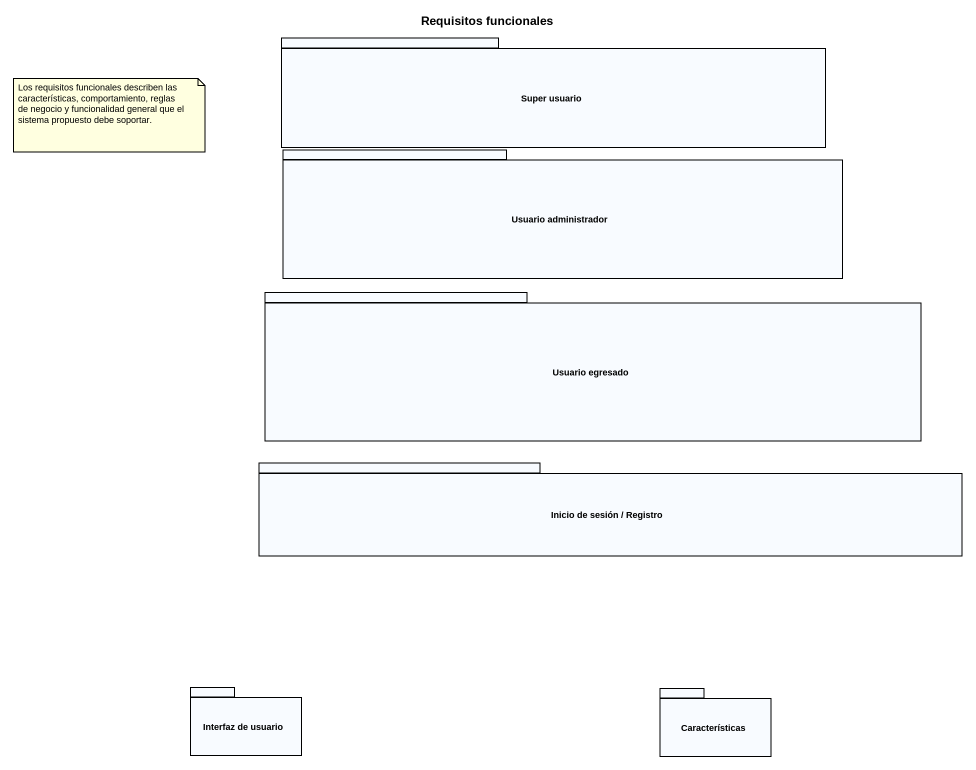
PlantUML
@startuml
title Requisitos funcionales
package "Super usuario" as Super_usuario {
}
package "Usuario administrador" as Usuario_administrador {
}
package "Usuario egresado" as Usuario_egresado {
}
package "Inicio de sesión / Registro" as Inicio_de_sesión_Registro {
}
package "Interfaz de usuario" as Interfaz_de_usuario {
}
package Características {
}
note as N1
  Los requisitos funcionales describen las características, comportamiento, reglas de negocio y funcionalidad general que el sistema propuesto debe soportar.
end note
@enduml
